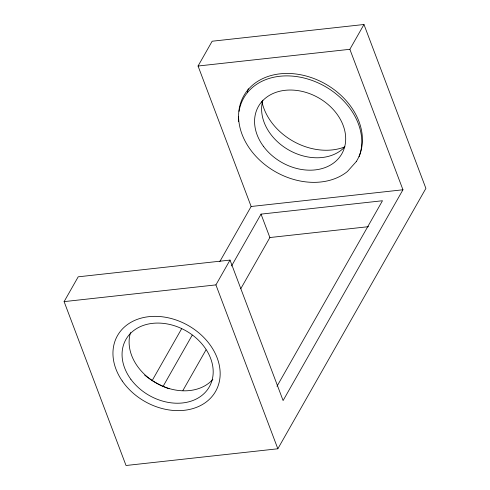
<?xml version="1.0" encoding="UTF-8"?>
<svg xmlns="http://www.w3.org/2000/svg" width="490" height="490" viewBox="0 0 490 490"><rect width="100%" height="100%" fill="white"/><g stroke="black" fill="none" stroke-linecap="round" stroke-linejoin="round"><path stroke-width="0.73" d="M363.972 24.5L425.896 188.381L277.842 448.779L126.028 465.5L64.104 301.62L78.204 276.819L230.018 260.092L283.098 400.563L402.952 189.777L349.866 49.3L363.972 24.5L212.158 41.227L198.058 66.021L251.137 206.498L219.753 261.691M152.078 380.718L181.57 328.851M277.842 448.779L215.918 284.892L230.018 260.092M163.096 386.365L192.209 335.16M231.537 265.997L261.029 214.124L382.482 200.747L276.985 386.285M182.911 390.493L205.971 349.927M240.762 288.745L269.874 237.54L261.029 214.124M198.058 66.021L349.866 49.3M251.137 206.498L402.952 189.777M269.874 237.54L368.554 226.668M64.104 301.62L215.918 284.892M169.124 388.748A65.176 50.519 29.6 0 1 144.673 375.132M344.788 146.884A56.43 43.739 29.6 0 1 261.881 101.418M247.254 92.285A65.176 50.519 29.6 0 1 248.375 88.757M212.868 379.352A47.965 37.179 29.6 0 1 156.279 383.064A47.965 37.179 29.6 0 1 130.567 332.526M238.587 121.612A64.894 50.299 29.6 0 1 238.52 116.467M239.034 111.389A64.894 50.299 29.6 0 1 313.275 80.881A64.894 50.299 29.6 0 1 359.109 156.727M344.862 146.871A47.965 37.179 29.6 0 1 288.788 150.02A47.965 37.179 29.6 0 1 262.848 100.211M356.279 161.584L347.422 171.512A65.176 50.519 29.6 0 1 244.057 139.025A65.176 50.519 29.6 0 1 301.289 74.878A65.176 50.519 29.6 0 1 356.279 161.584M122.249 380.993A56.43 43.739 29.6 0 0 214.847 392.655A56.43 43.739 29.6 0 0 162.558 316.822A56.43 43.739 29.6 0 0 122.249 380.993M130.848 379.272A47.965 37.179 29.6 0 0 209.31 386.873A47.965 37.179 29.6 0 0 162.704 323.308A47.965 37.179 29.6 0 0 130.848 379.272M263.357 146.228A47.965 37.179 29.6 0 0 341.818 153.829A47.965 37.179 29.6 0 0 295.207 90.27A47.965 37.179 29.6 0 0 263.357 146.228"/></g></svg>
